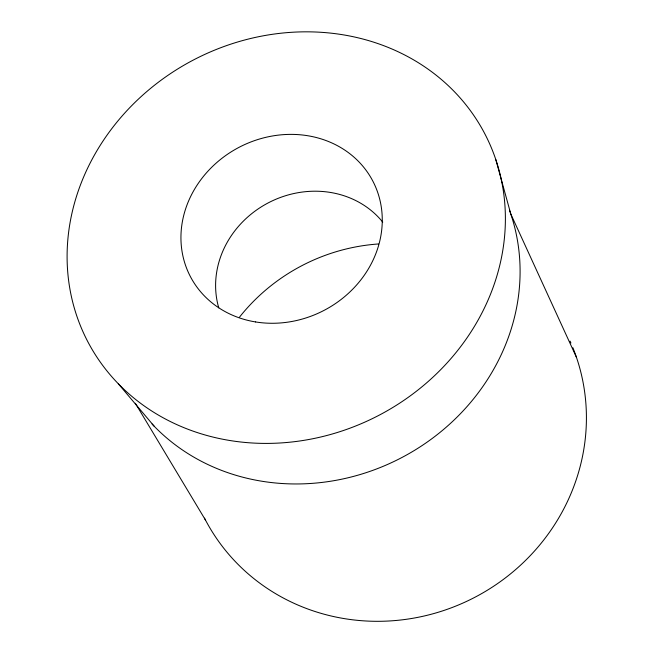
<?xml version="1.0" encoding="UTF-8"?>
<svg xmlns="http://www.w3.org/2000/svg" width="654" height="654" viewBox="0 0 654 654"><rect width="100%" height="100%" fill="white"/><g stroke="black" fill="none" stroke-linecap="round" stroke-linejoin="round"><path stroke-width="0.98" d="M118.333 383.8L154.197 426.236M135.337 403.273L205.413 519.938M576.436 357.28L510.807 214.054L495.822 159.633A224.085 200.418 -27.8 0 0 125.977 111.679A224.085 200.418 -27.8 0 0 236.928 441.54A224.085 200.418 -27.8 0 0 495.822 159.633M570.084 341.143A203.165 193.87 -27.8 0 1 570.909 343.015M572.888 347.732A203.165 193.87 -27.8 0 1 465.746 601.778A203.165 193.87 -27.8 0 1 204.489 518.148M239.601 317.018A187.085 178.477 -27.8 0 1 378.494 243.967M509.474 210.228A211.937 192.889 -27.8 0 1 413.05 451.252A211.937 192.889 -27.8 0 1 152.071 424.021M218.755 307.862A94.062 85.486 -27.8 0 1 268.312 202.838A94.062 85.486 -27.8 0 1 382.745 222.131M255.616 321.948A102.956 91.936 -27.8 0 0 378.821 195.93A102.956 91.936 -27.8 0 0 210.375 168.609A102.956 91.936 -27.8 0 0 255.616 321.948"/></g></svg>
